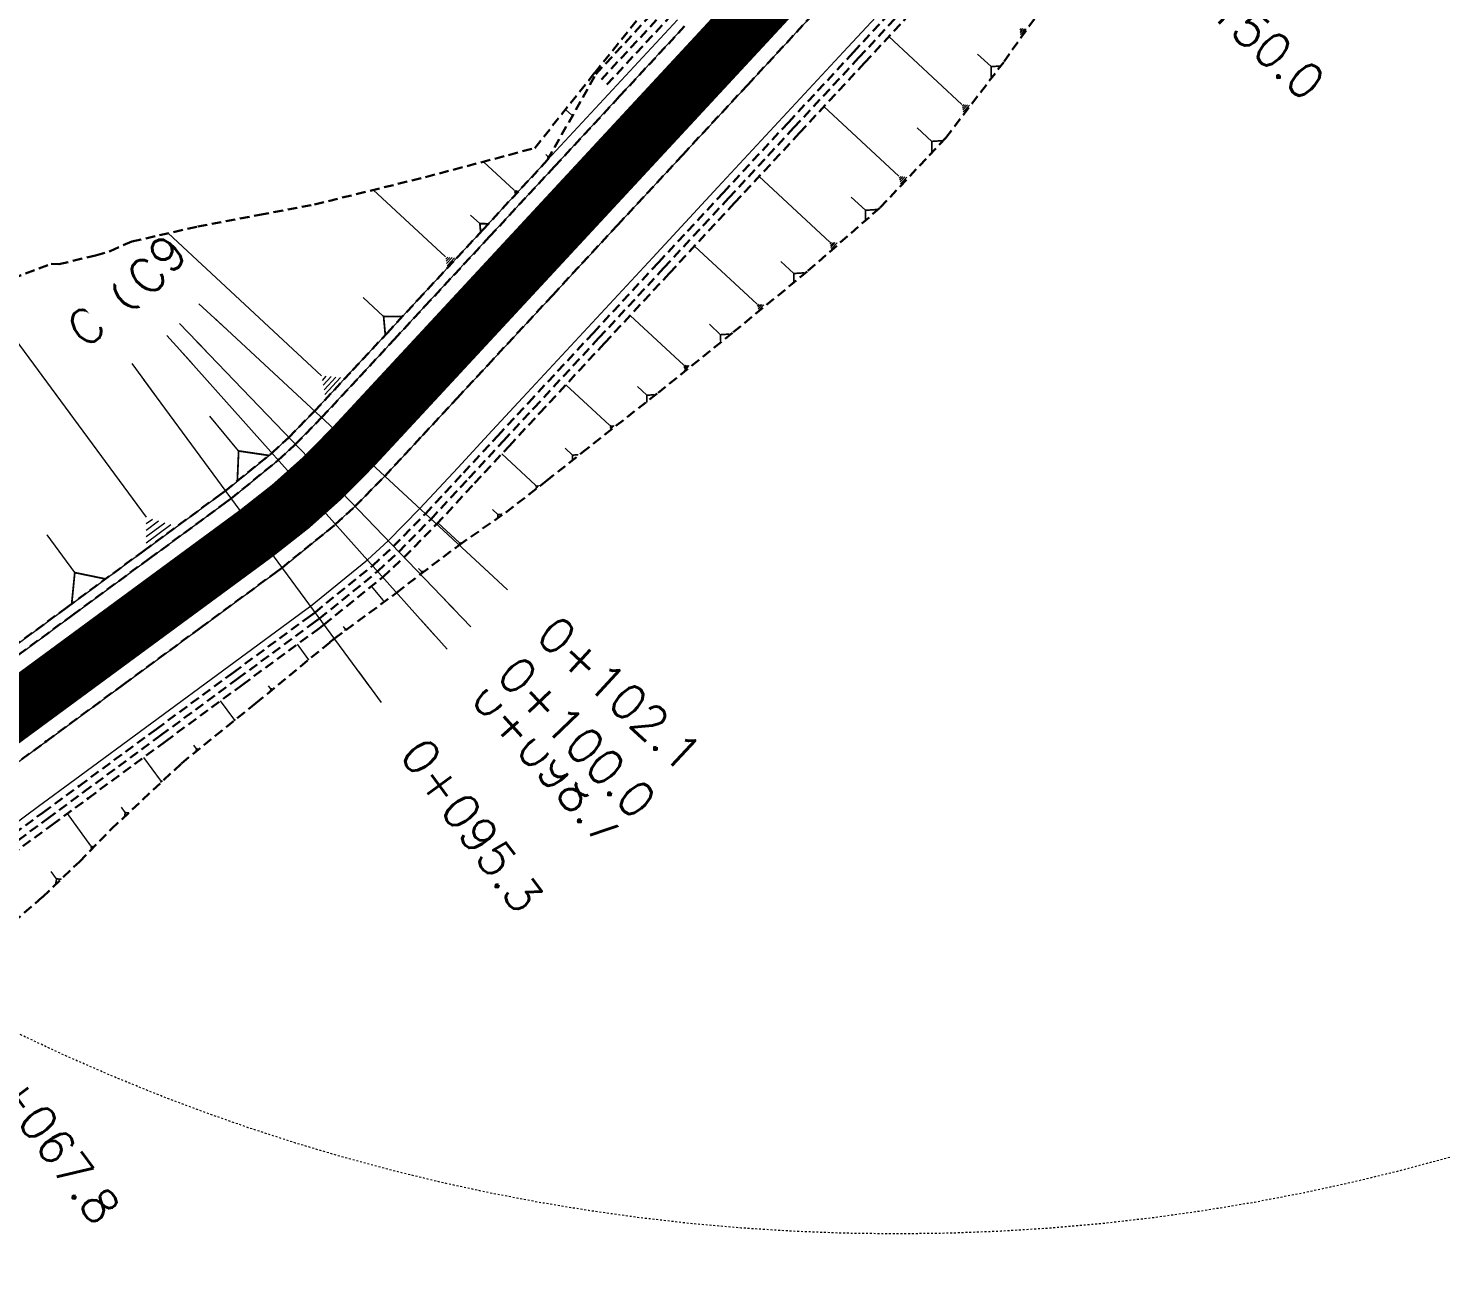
# Model space of a CAD drawing. Header units: metres. Extents: x 544752 to 548977, y 1840603 to 1844608.
# Drawn here: x 544942.3 to 545016.2, y 1843867.5 to 1843932.2 of the extents above; entities that cross this region are included whole.
import ezdxf

# ---------------------------------------------------------------- set-up
doc = ezdxf.new("R2010")
doc.units = ezdxf.units.M
doc.header["$MEASUREMENT"] = 0
for name, pattern in [('ACAD_ISO02W100', [15, 12, -3]), ('Anordnung Grundriss$0$GESTRICHELT', [0.75, 0.5, -0.25]), ('HIDDEN', [0.375, 0.25, -0.125])]:
    doc.linetypes.add(name, pattern=pattern)
doc.layers.add('C-ROAD', color=7, linetype='Continuous')
for name, color, linetype, lineweight in [('C-ROAD-CORR', 5, 'Continuous', 0), ('C-ROAD-SAMP', 150, 'HIDDEN', 0), ('C-ROAD-SAMP-TEXT', 11, 'Continuous', 0), ('C-ROAD-STAN', 11, 'Continuous', 0), ('C-TOPO-FEAT', 94, 'Continuous', 5), ('Đường', 5, 'ACAD_ISO02W100', 5)]:
    doc.layers.add(name, color=color, linetype=linetype, lineweight=lineweight)

# ---------------------------------------------------------------- blocks, each defined once
blk = doc.blocks.new('TB')
at = {"layer": 'Defpoints', "color": 5, "linetype": 'Anordnung Grundriss$0$GESTRICHELT', "lineweight": 5, "ltscale": 0.2}
blk.add_circle((-0.4049538253086098, -1.769394799566726e-07), 105.7280000291212, dxfattribs=at)
blk = doc.blocks.new('STA')
blk.add_circle((0, 0), 0.03600344113496039)
blk = doc.blocks.new('PI')
h = blk.add_hatch(color=256)
h.dxf.hatch_style = 1
h.paths.add_polyline_path([(0.01097384885793593, 0, 1), (-0.01097384885793593, 0, 1)])
at = {"xscale": 0.3048, "yscale": 0.3048, "zscale": 0.3048}
blk.add_blockref('STA', (0, 0), dxfattribs=at)

msp = doc.modelspace()

# ---------------------------------------------------------------- linework, layer by layer
at = {"layer": 'C-ROAD', "color": 3, "linetype": 'Continuous', "lineweight": 13}
for p, q in [((544957.018311696, 1843907.832405342), (544959.3296383674, 1843910.325131184)), ((544954.2803802184, 1843905.817549433), (544957.018311696, 1843907.832405342))]:
    msp.add_line(p, q, dxfattribs=at)
at = {"layer": 'C-ROAD', "color": 1, "linetype": 'ACAD_ISO02W100', "lineweight": 60, "ltscale": 0.1, "const_width": 3, "flags": 128}
for points in [[(544959.3296383674, 1843910.325131184), (544997.9983874364, 1843952.028708305)], [(544932.1585517897, 1843889.537997853), (544954.2803802184, 1843905.817549433)]]:
    msp.add_lwpolyline(points, dxfattribs=at)
at = {"layer": 'C-ROAD', "color": 1, "linetype": 'ACAD_ISO02W100', "lineweight": -3, "ltscale": 0.1, "const_width": 3, "flags": 128}
msp.add_lwpolyline([(544954.2803802184, 1843905.817549433, 0.04721531476027815), (544959.3296383674, 1843910.325131184)], format="xyb", dxfattribs=at)
at = {"layer": 'C-ROAD-CORR', "color": 160, "linetype": 'Continuous'}
for p, q in [((544991.1610298222, 1843928.238412433, 771.0529691417505), (544987.3392822784, 1843931.782046024, 765.8411466850499)), ((544994.1861137436, 1843932.137374786, 771.2104499721061), (544994.2591770338, 1843932.216172281, 771.2104499721061)), ((544994.2021137618, 1843932.049267179, 771.2820888491634), (544994.3482403422, 1843932.206862169, 771.2820888491634)), ((544994.21811378, 1843931.961159571, 771.3537277262208), (544994.4373036507, 1843932.197552056, 771.3537277262208)), ((544994.2341137982, 1843931.873051964, 771.4253666032781), (544994.5263669591, 1843932.188241944, 771.4253666032781)), ((544992.6921837893, 1843930.212734712, 771.1289431816335), (544991.985917392, 1843930.867605109, 770.1657882300781)), ((544987.8723134536, 1843924.480694906, 770.6035286160871), (544983.9454192717, 1843928.121823466, 765.2483147910352)), ((544991.1787441783, 1843928.140864448, 771.132283837716), (544991.2596359076, 1843928.228104779, 771.132283837716)), ((544991.1964585343, 1843928.043316463, 771.2115985336816), (544991.358241993, 1843928.217797125, 771.2115985336816)), ((544991.2141728904, 1843927.945768478, 771.2909132296471), (544991.4568480784, 1843928.207489471, 771.2909132296471)), ((544991.2318872465, 1843927.848220493, 771.3702279256127), (544991.5554541638, 1843928.197181817, 771.3702279256127)), ((544970.7630711099, 1843927.669426931, 764.1972323214094), (544970.4337049836, 1843927.97482462, 763.8977885452956)), ((544970.7648920078, 1843927.659399757, 764.2026676104337), (544970.7732070481, 1843927.668367384, 764.2026676104337)), ((544970.7667129057, 1843927.649372583, 764.2081028994579), (544970.7833429863, 1843927.667307838, 764.2081028994579)), ((544970.7685338036, 1843927.63934541, 764.2135381884822), (544970.7934789244, 1843927.666248291, 764.2135381884822)), ((544970.7703547016, 1843927.629318236, 764.2189734775064), (544970.8036148626, 1843927.665188744, 764.2189734775064)), ((544989.5842951628, 1843926.302527707, 770.9171037302676), (544988.8243153585, 1843927.00720271, 769.8806983253942)), ((544967.7499460436, 1843923.744371061, 763.5062185424366), (544966.137568128, 1843925.239413964, 762.0403224074877)), ((544969.5136895187, 1843925.512710855, 763.8863895935577), (544969.4049860813, 1843925.61350379, 763.7875616779071)), ((544984.2553824671, 1843921.038510668, 769.699851087615), (544980.55714197, 1843924.467624994, 764.6564585946421)), ((544987.8905151796, 1843924.380463111, 770.6850254744118), (544987.9736324598, 1843924.47010366, 770.6850254744118)), ((544987.9087169056, 1843924.280231316, 770.7665223327364), (544988.0749514659, 1843924.459512414, 770.7665223327364)), ((544987.9269186317, 1843924.179999521, 770.848019191061), (544988.1762704721, 1843924.448921169, 770.848019191061)), ((544987.9451203577, 1843924.079767727, 770.9295160493856), (544988.2775894783, 1843924.438329923, 770.9295160493856)), ((544964.1540164092, 1843920.259982025, 762.7338990407227), (544960.378498681, 1843923.76075001, 759.3013806520768)), ((544967.7588600618, 1843923.695284065, 763.5328264395065), (544967.7995654844, 1843923.739184159, 763.5328264395065)), ((544967.76777408, 1843923.64619707, 763.5594343365764), (544967.8491849251, 1843923.733997258, 763.5594343365764)), ((544967.7766880982, 1843923.597110074, 763.5860422336463), (544967.8988043659, 1843923.728810357, 763.5860422336463)), ((544967.7856021165, 1843923.548023079, 763.6126501307161), (544967.9484238066, 1843923.723623456, 763.6126501307161)), ((544986.121489723, 1843922.699417849, 770.234291923879), (544985.3741557752, 1843923.392367253, 769.2151320220496)), ((544965.9537583851, 1843922.000528711, 763.1216744984514), (544965.4672037633, 1843922.451676067, 762.6793225333797)), ((544980.4616343091, 1843917.790591873, 768.5370711054528), (544977.1839792598, 1843920.829727348, 764.0672425790171)), ((544984.2725243501, 1843920.944115131, 769.776602578201), (544984.3508019091, 1843921.028536125, 769.776602578201)), ((544984.289666233, 1843920.849719595, 769.8533540687871), (544984.4462213513, 1843921.018561583, 769.8533540687871)), ((544984.306808116, 1843920.755324059, 769.9301055593731), (544984.5416407933, 1843921.00858704, 769.9301055593731)), ((544984.3239499991, 1843920.660928522, 770.0068570499592), (544984.6370602354, 1843920.998612497, 770.0068570499592)), ((544964.1748893283, 1843920.14504072, 762.7962036568539), (544964.2702044792, 1843920.247836462, 762.7962036568539)), ((544964.1957622474, 1843920.030099415, 762.8585082729851), (544964.3863925493, 1843920.235690899, 762.8585082729851)), ((544964.2166351666, 1843919.91515811, 762.9208128891163), (544964.5025806193, 1843920.223545336, 762.9208128891163)), ((544964.2375080857, 1843919.800216805, 762.9831175052475), (544964.6187686893, 1843920.211399773, 762.9831175052475)), ((544982.3773119597, 1843919.391970119, 769.1471547253013), (544981.7002536438, 1843920.019757947, 768.2238316393574)), ((544960.9195989296, 1843917.150032284, 762.0303835595454), (544959.8545999739, 1843918.137529765, 761.0621379406942)), ((544980.4768267173, 1843917.706931547, 768.6050939695347), (544980.5462020965, 1843917.781751694, 768.6050939695347)), ((544980.4920191254, 1843917.623271221, 768.6731168336165), (544980.6307698839, 1843917.772911515, 768.6731168336165)), ((544980.5072115335, 1843917.539610895, 768.7411396976984), (544980.7153376712, 1843917.764071335, 768.7411396976984)), ((544980.5224039417, 1843917.455950569, 768.8091625617802), (544980.7999054585, 1843917.755231156, 768.8091625617802)), ((544976.6155981693, 1843914.606288036, 767.2940137996839), (544973.8183610276, 1843917.199966291, 763.4793444148384)), ((544978.5432838392, 1843916.192573151, 767.922820079751), (544977.9562157997, 1843916.736919422, 767.1222192140259)), ((544957.7206271313, 1843913.803896679, 761.4814400792451), (544957.9233677889, 1843914.022548972, 761.4814400792451)), ((544957.7650249979, 1843913.559410094, 761.6139654829282), (544958.1705063131, 1843913.99671468, 761.6139654829282)), ((544957.8094228643, 1843913.314923509, 761.7464908866112), (544958.4176448374, 1843913.970880388, 761.7464908866112)), ((544976.6285637706, 1843914.53489011, 767.3520663033869), (544976.6877705462, 1843914.598743594, 767.3520663033869)), ((544976.6415293717, 1843914.463492185, 767.4101188070899), (544976.7599429232, 1843914.591199152, 767.4101188070899)), ((544976.654494973, 1843914.392094259, 767.468171310793), (544976.8321153001, 1843914.58365471, 767.468171310793)), ((544976.6674605742, 1843914.320696333, 767.526223814496), (544976.9042876771, 1843914.576110268, 767.526223814496)), ((544957.8538207309, 1843913.070436924, 761.8790162902943), (544958.6647833616, 1843913.945046096, 761.8790162902943)), ((544972.7403672744, 1843911.459232559, 766.0051088693572), (544970.4578173783, 1843913.575678084, 762.8923326667151)), ((544974.6845823964, 1843913.024281303, 766.6599603318729), (544974.1930562924, 1843913.48003836, 765.9896526367693)), ((544953.3378822459, 1843910.11038188, 760.6218355837835), (544951.829880618, 1843911.936322051, 759.040866007349)), ((544972.7509472254, 1843911.400971739, 766.0524798034547), (544972.7992600473, 1843911.453076282, 766.0524798034547)), ((544972.7615271764, 1843911.34271092, 766.0998507375523), (544972.8581528201, 1843911.446920006, 766.0998507375523)), ((544972.7721071274, 1843911.284450101, 766.1472216716498), (544972.917045593, 1843911.440763729, 766.1472216716498)), ((544972.7826870783, 1843911.226189281, 766.1945926057474), (544972.9759383659, 1843911.434607453, 766.1945926057474)), ((544968.8579653578, 1843908.321385249, 764.707414613307), (544967.0985495815, 1843909.952765861, 762.308050827803)), ((544970.7976876586, 1843909.89219909, 765.3526839739988), (544970.4081113217, 1843910.253425407, 764.8214079864046)), ((544968.8661205061, 1843908.276477138, 764.7439286754691), (544968.9033605861, 1843908.31663992, 764.7439286754691)), ((544968.8742756543, 1843908.231569026, 764.7804427376311), (544968.9487558145, 1843908.311894591, 764.7804427376311)), ((544968.8824308026, 1843908.186660915, 764.8169567997932), (544968.9941510428, 1843908.307149262, 764.8169567997932)), ((544968.8905859507, 1843908.141752803, 764.8534708619552), (544969.0395462712, 1843908.302403933, 764.8534708619552)), ((544966.8935426817, 1843906.783737978, 764.0344447197851), (544966.6099778009, 1843907.046667443, 763.6477394764756)), ((544948.4993210285, 1843905.308803302, 760.7834469492151), (544949.7883223515, 1843906.257385088, 760.7834469492151)), ((544948.5023492295, 1843905.642209579, 760.6056229338634), (544949.4691002218, 1843906.353645919, 760.6056229338634)), ((544948.5053774306, 1843905.975615856, 760.4277989185117), (544949.149878092, 1843906.449906749, 760.4277989185117)), ((544948.5084056315, 1843906.309022133, 760.24997490316), (544948.8306559623, 1843906.54616758, 760.24997490316)), ((544964.8712983206, 1843905.326950552, 763.2859496325256), (544963.7625827513, 1843906.354983328, 761.773963653401)), ((544944.7687572143, 1843903.74768923, 759.8897139438419), (544943.3185716382, 1843905.718305948, 758.2585768550875)), ((544964.8764373786, 1843905.298651203, 763.3089593780103), (544964.8999046325, 1843905.32396023, 763.3089593780103)), ((544964.8815764367, 1843905.270351853, 763.331969123495), (544964.9285109442, 1843905.320969908, 763.331969123495)), ((544964.8867154947, 1843905.242052503, 763.3549788689797), (544964.9571172561, 1843905.317979586, 763.3549788689797)), ((544964.8918545527, 1843905.213753154, 763.3779886144645), (544964.985723568, 1843905.314989263, 763.3779886144645)), ((544962.8964737769, 1843903.809371817, 762.7377453825491), (544962.7404132886, 1843903.970818956, 762.5131976131294)), ((544960.9200918175, 1843902.288274934, 762.371446991995), (544960.2802491131, 1843903.031891365, 761.3899402559504)), ((544960.92134135, 1843902.269660615, 762.3863796462125), (544960.9383114328, 1843902.284262476, 762.3863796462125)), ((544960.9225908825, 1843902.251046296, 762.40131230043), (544960.956531048, 1843902.280250018, 762.40131230043)), ((544960.923840415, 1843902.232431977, 762.4162449546476), (544960.9747506634, 1843902.27623756, 762.4162449546476)), ((544960.9250899475, 1843902.213817658, 762.4311776088651), (544960.9929702786, 1843902.272225101, 762.4311776088651)), ((544958.9166361587, 1843900.800375767, 762.091561073806), (544958.8142622467, 1843900.934422933, 761.9228109148722)), ((544956.9599744602, 1843899.247620673, 761.9741566707528), (544956.4089034951, 1843899.996455632, 761.0444077775659)), ((544956.959331931, 1843899.176877943, 762.0307531886917), (544957.0277075724, 1843899.22719588, 762.0307531886917)), ((544956.9594925633, 1843899.194563625, 762.016604059207), (544957.0107742944, 1843899.232302079, 762.016604059207)), ((544956.9596531956, 1843899.212249308, 762.0024549297223), (544956.9938410163, 1843899.237408277, 762.0024549297223)), ((544956.9598138279, 1843899.22993499, 761.9883058002375), (544956.9769077383, 1843899.242514475, 761.9883058002375)), ((544955.0238085131, 1843897.666870777, 761.9315638165778), (544954.9031293427, 1843897.830858335, 761.7279578706014)), ((544953.0807402668, 1843896.094514706, 761.9022482425963), (544952.387238676, 1843897.036894668, 760.732195059982)), ((544953.0799316686, 1843896.005487704, 761.9734727812048), (544953.1659797804, 1843896.068810891, 761.9734727812048)), ((544953.0801338182, 1843896.027744455, 761.9556666465527), (544953.1446699019, 1843896.075236845, 761.9556666465527)), ((544953.0803359677, 1843896.050001205, 761.9378605119006), (544953.1233600236, 1843896.081662798, 761.9378605119006)), ((544953.0805381173, 1843896.072257955, 761.9200543772484), (544953.1020501452, 1843896.088088752, 761.9200543772484)), ((544949.2473212503, 1843892.890866139, 761.9830260336917), (544948.3711660359, 1843894.081449014, 760.504805636419)), ((544951.1324751191, 1843894.52847854, 761.8829294414845), (544950.9864917835, 1843894.726851222, 761.636631136324)), ((544949.2462996849, 1843892.778391312, 762.0730096065045), (544949.3550110458, 1843892.858392485, 762.0730096065045)), ((544949.2465550762, 1843892.806510019, 762.0505137133013), (544949.3280885969, 1843892.866510898, 762.0505137133013)), ((544949.2468104676, 1843892.834628725, 762.0280178200981), (544949.301166148, 1843892.874629312, 762.0280178200981)), ((544949.2470658589, 1843892.862747432, 762.0055219268949), (544949.2742436992, 1843892.882747725, 762.0055219268949)), ((544945.6151371252, 1843889.464736117, 762.440975345714), (544944.3794258359, 1843891.14390971, 760.3561237090123)), ((544947.410095439, 1843891.19889721, 762.1738092345158), (544947.2097478695, 1843891.471143932, 761.8357893736465)), ((544945.6136963301, 1843889.306103935, 762.5678863255727), (544945.767020597, 1843889.418935943, 762.5678863255727)), ((544945.6140565289, 1843889.345761981, 762.536158580608), (544945.7290497291, 1843889.430385987, 762.536158580608)), ((544945.6144167277, 1843889.385420026, 762.5044308356433), (544945.6910788611, 1843889.44183603, 762.5044308356433)), ((544945.6147769265, 1843889.425078071, 762.4727030906787), (544945.6531079932, 1843889.453286073, 762.4727030906787)), ((544943.8169178545, 1843887.733477561, 762.7235932633675), (544943.5409381366, 1843888.108498699, 762.2579693174622))]:
    msp.add_line(p, q, dxfattribs=at)
at = {"layer": 'C-ROAD-CORR', "color": 5, "linetype": 'Anordnung Grundriss$0$GESTRICHELT', "lineweight": 30, "extrusion": (-0.5185102958672939, 0.4807775713573514, 0.7071067811577952), "const_width": 0.1, "elevation": 604481.2378661806}
msp.add_lwpolyline([(-1722678.074056732, -603390.1596001892), (-1722677.671151414, -603390.6968072808), (-1722677.268246095, -603390.1596001892)], dxfattribs=at)
at = {"layer": 'C-ROAD-CORR', "color": 5, "linetype": 'Anordnung Grundriss$0$GESTRICHELT', "lineweight": 30, "extrusion": (-0.5185102959286625, 0.4807775712526712, 0.7071067811839691), "const_width": 0.1, "elevation": 604480.8193790439}
msp.add_lwpolyline([(-1722673.12442612, -603389.9998879827), (-1722672.690878798, -603390.577951079), (-1722672.257331476, -603389.9998879827)], dxfattribs=at)
at = {"layer": 'C-ROAD-CORR', "color": 5, "linetype": 'Anordnung Grundriss$0$GESTRICHELT', "lineweight": 30, "extrusion": (0.4067529410665928, -0.3771529567887071, -0.8320502942245815), "const_width": 0.1, "elevation": -474409.5986274048}
msp.add_lwpolyline([(1722658.531645543, -710237.1929768499), (1722658.464988014, -710237.2818535542), (1722658.398330485, -710237.1929768499)], dxfattribs=at)
at = {"layer": 'C-ROAD-CORR', "color": 5, "linetype": 'Anordnung Grundriss$0$GESTRICHELT', "lineweight": 30, "extrusion": (-0.5185102959046689, 0.4807775713624792, 0.7071067811269024), "const_width": 0.1, "elevation": 604480.3999795621}
msp.add_lwpolyline([(-1722668.120553025, -603390.5556515497), (-1722667.694219812, -603391.1240958334), (-1722667.267886599, -603390.5556515496)], dxfattribs=at)
at = {"layer": 'C-ROAD-CORR', "color": 5, "linetype": 'Anordnung Grundriss$0$GESTRICHELT', "lineweight": 30, "extrusion": (0.4067529409889535, -0.3771529565226905, -0.8320502943831162), "const_width": 0.1, "elevation": -474409.0852804812}
msp.add_lwpolyline([(1722653.767660908, -710237.4930724557), (1722653.469303015, -710237.890882981), (1722653.170945122, -710237.4930724561)], dxfattribs=at)
at = {"layer": 'C-ROAD-CORR', "color": 5, "linetype": 'Anordnung Grundriss$0$GESTRICHELT', "lineweight": 30, "extrusion": (-0.518510295920843, 0.48077757114977, 0.7071067812596679), "const_width": 0.1, "elevation": 604479.9821045788}
msp.add_lwpolyline([(-1722663.109615507, -603391.7289012471), (-1722662.723372585, -603392.2438918087), (-1722662.337129664, -603391.7289012475)], dxfattribs=at)
at = {"layer": 'C-ROAD-CORR', "color": 5, "linetype": 'Anordnung Grundriss$0$GESTRICHELT', "lineweight": 30, "extrusion": (0.4067529410465493, -0.3771529565001161, -0.8320502943651927), "const_width": 0.1, "elevation": -474408.3954786032}
msp.add_lwpolyline([(1722647.14282243, -710237.9527323964), (1722646.48975938, -710238.8234831291), (1722645.83669633, -710237.9527323964)], dxfattribs=at)
at = {"layer": 'C-ROAD-CORR', "color": 5, "linetype": 'Anordnung Grundriss$0$GESTRICHELT', "lineweight": 30, "extrusion": (-0.5185102957192144, 0.480777571404831, 0.7071067812340974), "const_width": 0.1, "elevation": 604479.5667341755}
msp.add_lwpolyline([(-1722658.104978827, -603393.1134070886), (-1722657.770072853, -603393.5599483866), (-1722657.43516688, -603393.1134070888)], dxfattribs=at)
at = {"layer": 'C-ROAD-CORR', "color": 5, "linetype": 'Anordnung Grundriss$0$GESTRICHELT', "lineweight": 30, "extrusion": (-0.5185102958502651, 0.4807775712124311, 0.7071067812688168), "const_width": 0.1, "elevation": 604479.1508640881}
msp.add_lwpolyline([(-1722653.103877577, -603394.5562217111), (-1722652.823475618, -603394.9300909899), (-1722652.543073659, -603394.5562217111)], dxfattribs=at)
at = {"layer": 'C-ROAD-CORR', "color": 5, "linetype": 'Anordnung Grundriss$0$GESTRICHELT', "lineweight": 30, "extrusion": (-0.3535660068097407, 0.4281098661249499, 0.8316928647975115), "const_width": 0.1, "elevation": 597351.7386828279}
msp.add_lwpolyline([(-1594357.137288698, -893407.125361273), (-1594356.072669843, -893408.5448530798), (-1594355.008050987, -893407.1253612733)], dxfattribs=at)
at = {"layer": 'C-ROAD-CORR', "color": 5, "linetype": 'Anordnung Grundriss$0$GESTRICHELT', "lineweight": 30, "extrusion": (-0.5185102958341054, 0.4807775713661604, 0.7071067811761427), "const_width": 0.1, "elevation": 604478.7363323702}
msp.add_lwpolyline([(-1722648.106076078, -603396.0678456482), (-1722647.883833623, -603396.3641689221), (-1722647.661591168, -603396.0678456485)], dxfattribs=at)
at = {"layer": 'C-ROAD-CORR', "color": 5, "linetype": 'Anordnung Grundriss$0$GESTRICHELT', "lineweight": 30, "extrusion": (-0.5185102960350773, 0.4807775709965812, 0.7071067812800582), "const_width": 0.1, "elevation": 604478.3332665242}
msp.add_lwpolyline([(-1722643.112191487, -603397.6098645881), (-1722642.950425616, -603397.8255524155), (-1722642.788659744, -603397.609864588)], dxfattribs=at)
at = {"layer": 'C-ROAD-CORR', "color": 5, "linetype": 'Anordnung Grundriss$0$GESTRICHELT', "lineweight": 30, "extrusion": (-0.3287760541092526, 0.4467646068131156, 0.8320502943593446), "const_width": 0.1, "elevation": 645258.4085183009}
msp.add_lwpolyline([(-1531807.722022962, -966516.2353008663), (-1531806.621852365, -966517.7021949966), (-1531805.521681767, -966516.2353008657)], dxfattribs=at)
at = {"layer": 'C-ROAD-CORR', "color": 5, "linetype": 'Anordnung Grundriss$0$GESTRICHELT', "lineweight": 30, "extrusion": (-0.491450578759925, 0.5084136983363081, 0.7071010111579055), "const_width": 0.1, "elevation": 670182.9568554179}
msp.add_lwpolyline([(-1673360.570973535, -669093.2290297555), (-1673360.477042935, -669093.3542705557), (-1673360.383112334, -669093.2290297556)], dxfattribs=at)
at = {"layer": 'C-ROAD-CORR', "color": 5, "linetype": 'Anordnung Grundriss$0$GESTRICHELT', "lineweight": 30, "extrusion": (-0.4292847103601256, 0.5621002269801771, 0.7069356210291404), "const_width": 0.1, "elevation": 803053.2774048366}
msp.add_lwpolyline([(-1552261.143428489, -801587.0555976942), (-1552261.07287811, -801587.1496648658), (-1552261.002327732, -801587.0555976945)], dxfattribs=at)
at = {"layer": 'C-ROAD-CORR', "color": 5, "linetype": 'Anordnung Grundriss$0$GESTRICHELT', "lineweight": 30, "extrusion": (-0.4191088784073836, 0.5695153625328152, 0.707106781101144), "const_width": 0.1, "elevation": 822271.3263859777}
msp.add_lwpolyline([(-1531811.361342, -821193.6786735487), (-1531811.276169913, -821193.7922363322), (-1531811.190997824, -821193.6786735479)], dxfattribs=at)
at = {"layer": 'C-ROAD-CORR', "color": 5, "linetype": 'Anordnung Grundriss$0$GESTRICHELT', "lineweight": 30, "extrusion": (-0.419108879149991, 0.5695153618562145, 0.7071067812059387), "const_width": 0.1, "elevation": 822271.1338738775}
msp.add_lwpolyline([(-1531806.386544735, -821193.5313724141), (-1531806.283513653, -821193.668747191), (-1531806.18048257, -821193.5313724141)], dxfattribs=at)
at = {"layer": 'C-ROAD-CORR', "color": 5, "linetype": 'Anordnung Grundriss$0$GESTRICHELT', "lineweight": 30, "extrusion": (-0.4191088788952058, 0.5695153618861077, 0.707106781332876), "const_width": 0.1, "elevation": 822271.0035856726}
msp.add_lwpolyline([(-1531801.453007361, -821192.9388546856), (-1531801.311607475, -821193.1273878652), (-1531801.17020759, -821192.9388546853)], dxfattribs=at)
at = {"layer": 'C-ROAD-CORR', "color": 5, "linetype": 'Anordnung Grundriss$0$GESTRICHELT', "lineweight": 30, "extrusion": (-0.4191088787041566, 0.5695153622744245, 0.7071067811333558), "const_width": 0.1, "elevation": 822270.9254845618}
msp.add_lwpolyline([(-1531796.557764356, -821192.0116056573), (-1531796.36298535, -821192.2713109989), (-1531796.168206343, -821192.0116056575)], dxfattribs=at)
at = {"layer": 'C-ROAD-CORR', "color": 1, "linetype": 'Anordnung Grundriss$0$GESTRICHELT', "lineweight": 30}
msp.add_polyline3d([(544972.0148985233, 1843929.815453409, 764.512394561753), (544975.4145093323, 1843933.481874872, 765.1062304681549)], dxfattribs=at)
at = {"layer": 'C-ROAD-CORR', "color": 92, "linetype": 'Anordnung Grundriss$0$GESTRICHELT', "lineweight": 30}
for points in [[(544972.3082122405, 1843929.543484544, 764.112394561753), (544975.7078230494, 1843933.209906007, 764.7062304681549)], [(544972.6015259576, 1843929.271515679, 764.112394561753), (544976.0011367665, 1843932.937937143, 764.7062304681549)]]:
    msp.add_polyline3d(points, dxfattribs=at)
at = {"layer": 'C-ROAD-SAMP', "color": 1, "linetype": 'Continuous', "lineweight": 13}
msp.add_lwpolyline([(544948.3532856116, 1843913.871712923), (544954.2803802183, 1843905.817549433), (544960.207474825, 1843897.763385943)], dxfattribs=at)
at = {"layer": 'C-ROAD-SAMP-TEXT', "color": 1, "linetype": 'Continuous', "lineweight": -3}
for p, q in [((544960.0629226603, 1843909.645209022), (544958.5963540749, 1843911.005053346)), ((544958.5624736821, 1843908.118285837), (544957.1771891626, 1843909.560848418)), ((544957.5773822388, 1843907.206151254), (544956.2454632379, 1843908.69812705)), ((544954.8730896789, 1843905.012133084), (544953.6876707576, 1843906.622965782))]:
    msp.add_line(p, q, dxfattribs=at)
at = {"layer": 'C-ROAD-SAMP-TEXT', "color": 4, "linetype": 'Continuous', "lineweight": 5}
msp.add_line((544965.9291970017, 1843904.205831728), (544967.3957655871, 1843902.845987404), dxfattribs=at)

# ---------------------------------------------------------------- block references
at = {"layer": 'C-ROAD-STAN', "color": 3, "linetype": 'Continuous', "lineweight": -3, "xscale": 45.56286554269575, "yscale": 45.56286554269575, "zscale": 45.56286554269575, "rotation": 334.5}
msp.add_blockref('PI', (544957.0183116958, 1843907.832405342), dxfattribs=at)
at = {"layer": 'Đường', "rotation": 286.2264331696364}
msp.add_blockref('TB', (544987.8663385222, 1843974.496267125), dxfattribs=at)

# ---------------------------------------------------------------- next in the draw order: texts
at = {"layer": 'C-ROAD-SAMP-TEXT', "color": 1, "linetype": 'Continuous', "lineweight": -3, "char_height": 1.8, "attachment_point": 5, "bg_fill": 3, "box_fill_scale": 1.416666666666667, "bg_fill_color": 256, "bg_fill_true_color": 13158600, "bg_fill_transparency": 0}
for s, insert, width, rotation in [('{\\Fsimplex.shx|c0;0+150.0}', (545005.8418270852, 1843932.543347113), 10.908, 317.16243920907294), ('{\\Fsimplex.shx|c0;0+095.3}', (544965.541859971, 1843890.514638803), 11.25428571428572, 306.34951642159456), ('{\\Fsimplex.shx|c0;0+050.0}', (544938.1389102817, 1843867.811050428), 11.25428571428571, 334.8040810478142)]:
    msp.add_mtext(s, dxfattribs=dict(at, insert=insert, width=width, rotation=rotation))
at = {"layer": 'C-ROAD-SAMP-TEXT', "color": 1, "linetype": 'Continuous', "lineweight": 13, "insert": (544945.9824477689, 1843917.093378319), "char_height": 1.8, "width": 2.943428571428572, "attachment_point": 5, "rotation": 36.34951642159453, "bg_fill": 3, "box_fill_scale": 1.416666666666667, "bg_fill_color": 256, "bg_fill_true_color": 13158600, "bg_fill_transparency": 0}
msp.add_mtext('{\\Fsimplex.shx|c0;C6}', dxfattribs=at)

# ---------------------------------------------------------------- next in the draw order: linework, layer by layer
at = {"layer": 'C-ROAD-SAMP-TEXT', "color": 4, "linetype": 'Continuous', "lineweight": 9}
msp.add_line((544947.760576151, 1843914.677129272), (544948.9459950723, 1843913.066296574), dxfattribs=at)
at = {"layer": 'C-ROAD-SAMP-TEXT', "color": 4, "linetype": 'Continuous', "lineweight": 5}
msp.add_line((544959.6147653643, 1843898.568802292), (544960.8001842856, 1843896.957969595), dxfattribs=at)

# ---------------------------------------------------------------- next in the draw order: texts
at = {"layer": 'C-ROAD-SAMP-TEXT', "color": 1, "linetype": 'Continuous', "lineweight": 13, "insert": (544947.587989732, 1843918.395969722), "char_height": 1.8, "width": 3.030000000000001, "attachment_point": 5, "rotation": 41.755977815593866, "bg_fill": 3, "box_fill_scale": 1.416666666666667, "bg_fill_color": 256, "bg_fill_true_color": 13158600, "bg_fill_transparency": 0}
msp.add_mtext('{\\Fsimplex.shx|c0;C7}', dxfattribs=at)
at = {"layer": 'C-ROAD-SAMP-TEXT', "color": 1, "linetype": 'Continuous', "lineweight": -3, "char_height": 1.8, "attachment_point": 5, "bg_fill": 3, "box_fill_scale": 1.416666666666667, "bg_fill_color": 256, "bg_fill_true_color": 13158600, "bg_fill_transparency": 0}
for s, insert, width, rotation in [('{\\Fsimplex.shx|c0;0+098.7}', (544969.564653247, 1843893.778369093), 11.25428571428572, 311.75597781559384), ('{\\Fsimplex.shx|c0;0+067.8}', (544943.4200315425, 1843874.235087223), 11.25428571428571, 306.34951642159456)]:
    msp.add_mtext(s, dxfattribs=dict(at, insert=insert, width=width, rotation=rotation))

# ---------------------------------------------------------------- next in the draw order: linework, layer by layer
at = {"layer": 'C-ROAD-SAMP', "color": 1, "linetype": 'Continuous', "lineweight": 13}
msp.add_lwpolyline([(544950.2518277338, 1843915.412018131), (544956.9114227383, 1843907.952139152), (544963.5710177429, 1843900.492260174)], dxfattribs=at)
at = {"layer": 'C-ROAD-SAMP-TEXT', "color": 4, "linetype": 'Continuous', "lineweight": 9}
msp.add_line((544949.5858682333, 1843916.158006029), (544950.9177872343, 1843914.666030233), dxfattribs=at)
at = {"layer": 'C-ROAD-SAMP-TEXT', "color": 4, "linetype": 'Continuous', "lineweight": 5}
msp.add_line((544962.9050582424, 1843901.238248072), (544964.2369772433, 1843899.746272276), dxfattribs=at)

# ---------------------------------------------------------------- next in the draw order: texts
at = {"layer": 'C-ROAD-SAMP-TEXT', "color": 1, "linetype": 'Continuous', "lineweight": -3, "insert": (544971.0300343573, 1843895.135222608), "char_height": 1.8, "width": 10.908, "attachment_point": 5, "rotation": 313.8396322800027, "bg_fill": 3, "box_fill_scale": 1.416666666666667, "bg_fill_color": 256, "bg_fill_true_color": 13158600, "bg_fill_transparency": 0}
msp.add_mtext('{\\Fsimplex.shx|c0;0+100.0}', dxfattribs=at)

# ---------------------------------------------------------------- next in the draw order: linework, layer by layer
at = {"layer": 'C-ROAD-SAMP-TEXT', "color": 4, "linetype": 'Continuous', "lineweight": 5}
msp.add_line((544964.10361176, 1843902.348035513), (544965.4888962795, 1843900.905472932), dxfattribs=at)

# ---------------------------------------------------------------- next in the draw order: texts
at = {"layer": 'C-ROAD-SAMP-TEXT', "color": 1, "linetype": 'Continuous', "lineweight": 13, "insert": (544948.172839786, 1843918.937505195), "char_height": 1.8, "width": 3.03, "attachment_point": 5, "rotation": 43.83963228000273, "bg_fill": 3, "box_fill_scale": 1.416666666666667, "bg_fill_color": 256, "bg_fill_true_color": 13158600, "bg_fill_transparency": 0}
msp.add_mtext('{\\Fsimplex.shx|c0;C8}', dxfattribs=at)
at = {"layer": 'C-ROAD-SAMP-TEXT', "color": 1, "linetype": 'Continuous', "lineweight": -3, "insert": (544973.2620399287, 1843897.40661011), "char_height": 1.8, "width": 10.12885714285714, "attachment_point": 5, "rotation": 317.1624392095265, "bg_fill": 3, "box_fill_scale": 1.416666666666667, "bg_fill_color": 256, "bg_fill_true_color": 13158600, "bg_fill_transparency": 0}
msp.add_mtext('{\\Fsimplex.shx|c0;0+102.1}', dxfattribs=at)

# ---------------------------------------------------------------- next in the draw order: linework, layer by layer
at = {"layer": 'C-ROAD-SAMP', "color": 1, "linetype": 'Continuous', "lineweight": 13}
msp.add_lwpolyline([(544950.943408825, 1843916.052380033), (544957.8698314223, 1843908.839567128), (544964.7962540197, 1843901.626754223)], dxfattribs=at)
at = {"layer": 'C-ROAD-SAMP-TEXT', "color": 4, "linetype": 'Continuous', "lineweight": 9}
msp.add_line((544950.2507665652, 1843916.773661323), (544951.6360510847, 1843915.331098742), dxfattribs=at)

# ---------------------------------------------------------------- next in the draw order: texts
at = {"layer": 'C-ROAD-SAMP-TEXT', "color": 1, "linetype": 'Continuous', "lineweight": 13, "insert": (544949.0636582698, 1843919.844041449), "char_height": 1.8, "width": 2.943428571428572, "attachment_point": 5, "rotation": 47.16243920952649, "bg_fill": 3, "box_fill_scale": 1.416666666666667, "bg_fill_color": 256, "bg_fill_true_color": 13158600, "bg_fill_transparency": 0}
msp.add_mtext('{\\Fsimplex.shx|c0;C9}', dxfattribs=at)

# ---------------------------------------------------------------- next in the draw order: linework, layer by layer
at = {"layer": 'C-ROAD-CORR', "color": 160, "linetype": 'Continuous'}
for p, q in [((544957.6762292647, 1843914.048383264, 761.348914675562), (544949.6454918634, 1843921.494712593, 754.0477560560026)), ((544948.5114338326, 1843906.64242841, 760.0721508878083), (544939.8014734637, 1843918.478150541, 750.2753775419267))]:
    msp.add_line(p, q, dxfattribs=at)
at = {"layer": 'C-ROAD-CORR', "color": 11, "linetype": 'Anordnung Grundriss$0$GESTRICHELT', "lineweight": 30}
for points in [[(544939.2908586907, 1843883.493542007, 763.3512740230677), (544943.0804372659, 1843886.779825741, 763.035486529968), (544945.0141901382, 1843888.623036575, 762.7420950547196), (544946.6758236839, 1843890.32999178, 762.4014329597957), (544950.3511920875, 1843893.77147253, 761.9752291283097), (544954.2422058705, 1843896.91991879, 761.9976744259883), (544958.1088635093, 1843900.101461936, 762.0638461390647), (544958.3441542874, 1843900.295400234, 762.0703539870964), (544961.6014710318, 1843902.698487444, 762.536692613862), (544962.8440553631, 1843903.659671427, 762.7940104337773), (544964.869409751, 1843905.188496767, 763.3679251763257), (544967.3165592696, 1843906.897336676, 764.3062805859422), (544969.4383892209, 1843908.543745146, 765.0455718369417), (544971.2969581805, 1843910.025234806, 765.6802406805216), (544975.2741926003, 1843913.156067143, 767.0617978246989), (544979.2080567626, 1843916.327113622, 768.3842097536683), (544983.1109210729, 1843919.52690405, 769.6643463300951), (544986.8898839413, 1843922.841579438, 770.7755150953382), (544990.3157951717, 1843926.483614399, 771.4052176112626), (544993.3672601362, 1843930.472846643, 771.5242774344423), (544996.2768123748, 1843934.593664424, 771.4498069618875)], [(544938.6882065362, 1843918.055814516, 749.9849851131136), (544943.5413015012, 1843919.896915501, 751.2509007704045), (544943.9374490038, 1843919.872270084, 751.4439174203567), (544945.8514492371, 1843920.341190404, 752.2857653159915), (544946.6124755329, 1843920.56238662, 752.6406436719083), (544947.7438434056, 1843921.067811526, 753.1432743217961), (544951.1977313024, 1843921.843174827, 754.7860482539887), (544954.4321742122, 1843922.45793675, 756.3913818192435), (544957.3026292409, 1843923.001176716, 757.8274880193381), (544963.1098052238, 1843924.435234915, 760.6101659140949), (544968.8261570912, 1843925.95350783, 763.310270909218), (544971.9473580484, 1843929.878078868, 764.4509900235803), (544975.0846800236, 1843933.787702037, 765.5560277869229)], [(544940.3239700432, 1843898.96134847, 760.4647934220944), (544944.3510517883, 1843901.924895773, 760.6319888270265), (544948.3781335333, 1843904.888443077, 760.8840035362687), (544952.4052152783, 1843907.85199038, 761.2208375498211), (544952.6504292015, 1843908.032444393, 761.2440874035632), (544955.0800341122, 1843910.003605871, 761.5241498012276), (544955.9650652081, 1843910.823090676, 761.6424908676837), (544957.3131065625, 1843912.194917129, 761.8431862588114), (544959.2963964387, 1843914.333860961, 762.1489634898564), (544961.0981661507, 1843916.277038435, 762.451779771354), (544962.6960072477, 1843918.000282424, 762.7308868425473), (544966.0956180567, 1843921.666703888, 763.3247227489493), (544969.4952288656, 1843925.333125351, 763.9185586553511), (544972.0148985233, 1843929.815453409, 764.512394561753)]]:
    msp.add_polyline3d(points, dxfattribs=at)
at = {"layer": 'C-ROAD-CORR', "color": 1, "linetype": 'Anordnung Grundriss$0$GESTRICHELT', "lineweight": 30}
for points in [[(544939.2908586907, 1843883.493542007, 763.3512740230677), (544943.0804372659, 1843886.779825741, 763.035486529968), (544945.0141901382, 1843888.623036575, 762.7420950547196), (544946.6758236839, 1843890.32999178, 762.4014329597957), (544950.3511920875, 1843893.77147253, 761.9752291283097), (544954.2422058705, 1843896.91991879, 761.9976744259883), (544958.1088635093, 1843900.101461936, 762.0638461390647), (544958.3441542874, 1843900.295400234, 762.0703539870964), (544961.6014710318, 1843902.698487444, 762.536692613862), (544962.8440553631, 1843903.659671427, 762.7940104337773), (544964.869409751, 1843905.188496767, 763.3679251763257), (544967.3165592696, 1843906.897336676, 764.3062805859422), (544969.4383892209, 1843908.543745146, 765.0455718369417), (544971.2969581805, 1843910.025234806, 765.6802406805216), (544975.2741926003, 1843913.156067143, 767.0617978246989), (544979.2080567626, 1843916.327113622, 768.3842097536683), (544983.1109210729, 1843919.52690405, 769.6643463300951), (544986.8898839413, 1843922.841579438, 770.7755150953382), (544990.3157951717, 1843926.483614399, 771.4052176112626), (544993.3672601362, 1843930.472846643, 771.5242774344423), (544996.2768123748, 1843934.593664424, 771.4498069618875)], [(544941.453460606, 1843888.99067893, 760.2905047677615), (544943.5877854814, 1843890.561338065, 760.3355118105259), (544945.480542351, 1843891.954226234, 760.3847934220944), (544949.5076240961, 1843894.917773537, 760.5519888270264), (544953.5347058411, 1843897.88132084, 760.8040035362686), (544957.5617875861, 1843900.844868144, 761.1408375498211), (544957.8070015094, 1843901.025322157, 761.1640874035631), (544960.8738817661, 1843903.51351116, 761.4441498012276), (544961.991052868, 1843904.547943449, 761.5624908676837), (544963.6926799089, 1843906.279594321, 761.7631862588114), (544965.6759697852, 1843908.418538153, 762.0689634898564), (544967.4777394972, 1843910.361715627, 762.371779771354), (544969.0755805941, 1843912.084959617, 762.6508868425473), (544972.4751914032, 1843915.75138108, 763.2447227489492), (544975.8748022121, 1843919.417802543, 763.8385586553511), (544979.274413021, 1843923.084224007, 764.432394561753), (544982.67402383, 1843926.75064547, 765.0262304681548), (544986.0736346389, 1843930.417066934, 765.6200663745567), (544989.4732454479, 1843934.083488397, 766.2139022809587)]]:
    msp.add_polyline3d(points, dxfattribs=at)
at = {"layer": 'C-ROAD-CORR', "color": 92, "linetype": 'Anordnung Grundriss$0$GESTRICHELT', "lineweight": 30}
for points in [[(544940.9792930376, 1843889.63501201, 759.8905047677615), (544943.1136179129, 1843891.205671144, 759.9355118105259), (544945.0063747825, 1843892.598559313, 759.9847934220944), (544949.0334565276, 1843895.562106616, 760.1519888270265), (544953.0605382726, 1843898.52565392, 760.4040035362686), (544957.0876200176, 1843901.489201223, 760.7408375498211), (544957.3328339409, 1843901.669655236, 760.7640874035632), (544960.3411141657, 1843904.110301478, 761.0441498012276), (544961.4369390601, 1843905.124968481, 761.1624908676837), (544963.1060524748, 1843906.823532051, 761.3631862588114), (544965.089342351, 1843908.962475883, 761.6689634898564), (544966.891112063, 1843910.905653357, 761.971779771354), (544968.4889531599, 1843912.628897346, 762.2508868425473), (544971.8885639689, 1843916.29531881, 762.8447227489493), (544975.2881747779, 1843919.961740273, 763.4385586553511), (544978.6877855868, 1843923.628161736, 764.032394561753), (544982.0873963957, 1843927.2945832, 764.6262304681549), (544985.4870072047, 1843930.961004663, 765.2200663745567), (544988.8866180136, 1843934.627426127, 765.8139022809587)], [(544941.2163768219, 1843889.31284547, 759.8905047677615), (544943.3507016972, 1843890.883504605, 759.9355118105259), (544945.2434585668, 1843892.276392773, 759.9847934220944), (544949.2705403119, 1843895.239940077, 760.1519888270265), (544953.2976220569, 1843898.20348738, 760.4040035362686), (544957.3247038019, 1843901.167034684, 760.7408375498211), (544957.5699177252, 1843901.347488696, 760.7640874035632), (544960.6074979659, 1843903.811906319, 761.0441498012276), (544961.713995964, 1843904.836455965, 761.1624908676837), (544963.3993661918, 1843906.551563186, 761.3631862588114), (544965.3826560681, 1843908.690507018, 761.6689634898564), (544967.1844257801, 1843910.633684492, 761.971779771354), (544968.782266877, 1843912.356928481, 762.2508868425473), (544972.1818776861, 1843916.023349945, 762.8447227489493), (544975.581488495, 1843919.689771408, 763.4385586553511), (544978.9810993039, 1843923.356192872, 764.032394561753), (544982.3807101129, 1843927.022614335, 764.6262304681549), (544985.7803209218, 1843930.689035799, 765.2200663745567), (544989.1799317307, 1843934.355457262, 765.8139022809587)], [(544938.6882065362, 1843918.055814516, 749.9849851131136), (544943.5413015012, 1843919.896915501, 751.2509007704045), (544943.9374490038, 1843919.872270084, 751.4439174203567), (544945.8514492371, 1843920.341190404, 752.2857653159915), (544946.6124755329, 1843920.56238662, 752.6406436719083), (544947.7438434056, 1843921.067811526, 753.1432743217961), (544951.1977313024, 1843921.843174827, 754.7860482539887), (544954.4321742122, 1843922.45793675, 756.3913818192435), (544957.3026292409, 1843923.001176716, 757.8274880193381), (544963.1098052238, 1843924.435234915, 760.6101659140949), (544968.8261570912, 1843925.95350783, 763.310270909218), (544971.9473580484, 1843929.878078868, 764.4509900235803)], [(544940.3239700432, 1843898.96134847, 760.4647934220944), (544944.3510517883, 1843901.924895773, 760.6319888270265), (544948.3781335333, 1843904.888443077, 760.8840035362687), (544952.4052152783, 1843907.85199038, 761.2208375498211), (544952.6504292015, 1843908.032444393, 761.2440874035632), (544955.0800341122, 1843910.003605871, 761.5241498012276), (544955.9650652081, 1843910.823090676, 761.6424908676837), (544957.3131065625, 1843912.194917129, 761.8431862588114), (544959.2963964387, 1843914.333860961, 762.1489634898564), (544961.0981661507, 1843916.277038435, 762.451779771354), (544962.6960072477, 1843918.000282424, 762.7308868425473), (544966.0956180567, 1843921.666703888, 763.3247227489493), (544969.4952288656, 1843925.333125351, 763.9185586553511), (544972.0148985233, 1843929.815453409, 764.512394561753)]]:
    msp.add_polyline3d(points, dxfattribs=at)
at = {"layer": 'C-ROAD-CORR', "color": 150, "linetype": 'Anordnung Grundriss$0$GESTRICHELT', "lineweight": 30}
msp.add_polyline3d([(544941.9539210601, 1843896.74645351, 760.5522934220944), (544945.9810028052, 1843899.710000814, 760.7194888270265), (544950.0080845502, 1843902.673548117, 760.9715035362686), (544954.0351662951, 1843905.63709542, 761.3083375498211), (544954.2803802184, 1843905.817549433, 761.3315874035632), (544956.9114227385, 1843907.952139152, 761.6116498012276), (544957.8698314225, 1843908.839567128, 761.7299908676837), (544959.3296383674, 1843910.325131184, 761.9306862588114), (544961.3129282437, 1843912.464075016, 762.2364634898564), (544963.1146979557, 1843914.40725249, 762.539279771354), (544964.7125390526, 1843916.130496479, 762.8183868425473), (544968.1121498616, 1843919.796917943, 763.4122227489493), (544971.5117606706, 1843923.463339406, 764.0060586553511), (544974.9113714795, 1843927.12976087, 764.599894561753), (544978.3109822884, 1843930.796182333, 765.1937304681549), (544981.7105930974, 1843934.462603797, 765.7875663745567)], dxfattribs=at)
msp.add_polyline3d([(544941.9539210601, 1843896.74645351, 760.5522934220944), (544945.9810028052, 1843899.710000814, 760.7194888270265), (544950.0080845502, 1843902.673548117, 760.9715035362686), (544954.0351662951, 1843905.63709542, 761.3083375498211), (544954.2803802184, 1843905.817549433, 761.3315874035632), (544956.9114227385, 1843907.952139152, 761.6116498012276), (544957.8698314225, 1843908.839567128, 761.7299908676837), (544959.3296383674, 1843910.325131184, 761.9306862588114), (544961.3129282437, 1843912.464075016, 762.2364634898564), (544963.1146979557, 1843914.40725249, 762.539279771354), (544964.7125390526, 1843916.130496479, 762.8183868425473), (544968.1121498616, 1843919.796917943, 763.4122227489493), (544971.5117606706, 1843923.463339406, 764.0060586553511), (544974.9113714795, 1843927.12976087, 764.599894561753), (544978.3109822884, 1843930.796182333, 765.1937304681549), (544981.7105930974, 1843934.462603797, 765.7875663745567)], dxfattribs=at)
at = {"layer": 'C-ROAD-CORR', "color": 5, "linetype": 'Anordnung Grundriss$0$GESTRICHELT', "lineweight": 30}
for points in [[(544941.3947604769, 1843893.541378557, 760.4355118105259), (544943.2875173466, 1843894.934266725, 760.4847934220944), (544947.3145990917, 1843897.897814028, 760.6519888270265), (544951.3416808366, 1843900.861361332, 760.9040035362686), (544955.3687625816, 1843903.824908635, 761.2408375498211), (544955.6139765049, 1843904.005362648, 761.2640874035632), (544958.4098316145, 1843906.273666382, 761.5441498012276), (544959.4282765068, 1843907.216684224, 761.6624908676837), (544960.979528026, 1843908.79530632, 761.8631862588114), (544962.9628179022, 1843910.934250152, 762.1689634898564), (544964.7645876142, 1843912.877427626, 762.471779771354), (544966.3624287111, 1843914.600671615, 762.7508868425473), (544969.7620395202, 1843918.267093079, 763.3447227489493), (544973.1616503291, 1843921.933514542, 763.9385586553511), (544976.5612611381, 1843925.599936005, 764.532394561753), (544979.960871947, 1843929.266357469, 765.1262304681549), (544983.3604827559, 1843932.932778932, 765.7200663745567)], [(544940.6203247736, 1843898.558640296, 760.4847934220944), (544944.6474065187, 1843901.522187599, 760.6519888270265), (544948.6744882637, 1843904.485734902, 760.9040035362686), (544952.7015700086, 1843907.449282206, 761.2408375498211), (544952.9467839319, 1843907.629736219, 761.2640874035632), (544955.4130138624, 1843909.630611922, 761.5441498012276), (544956.3113863381, 1843910.462450031, 761.6624908676837), (544957.6797487088, 1843911.854956048, 761.8631862588114), (544959.6630385851, 1843913.99389988, 762.1689634898564), (544961.4648082971, 1843915.937077354, 762.471779771354), (544963.062649394, 1843917.660321343, 762.7508868425473), (544966.4622602031, 1843921.326742807, 763.3447227489493), (544969.861871012, 1843924.99316427, 763.9385586553511), (544973.261481821, 1843928.659585734, 764.532394561753), (544976.6610926299, 1843932.326007197, 765.1262304681549)]]:
    msp.add_polyline3d(points, dxfattribs=at)
at = {"layer": 'C-ROAD-CORR', "color": 160, "linetype": 'Anordnung Grundriss$0$GESTRICHELT', "lineweight": 30}
for points in [[(544941.3947604769, 1843893.541378557, 760.2855118105259), (544943.2875173466, 1843894.934266725, 760.3347934220944), (544947.3145990917, 1843897.897814028, 760.5019888270265), (544951.3416808366, 1843900.861361332, 760.7540035362687), (544955.3687625816, 1843903.824908635, 761.0908375498211), (544955.6139765049, 1843904.005362648, 761.1140874035632), (544958.4098316145, 1843906.273666382, 761.3941498012276), (544959.4282765068, 1843907.216684224, 761.5124908676837), (544960.979528026, 1843908.79530632, 761.7131862588114), (544962.9628179022, 1843910.934250152, 762.0189634898564), (544964.7645876142, 1843912.877427626, 762.321779771354), (544966.3624287111, 1843914.600671615, 762.6008868425473), (544969.7620395202, 1843918.267093079, 763.1947227489493), (544973.1616503291, 1843921.933514542, 763.7885586553512), (544976.5612611381, 1843925.599936005, 764.382394561753), (544979.960871947, 1843929.266357469, 764.9762304681549), (544983.3604827559, 1843932.932778932, 765.5700663745567)], [(544940.6203247736, 1843898.558640296, 760.3347934220944), (544944.6474065187, 1843901.522187599, 760.5019888270265), (544948.6744882637, 1843904.485734902, 760.7540035362687), (544952.7015700086, 1843907.449282206, 761.0908375498211), (544952.9467839319, 1843907.629736219, 761.1140874035632), (544955.4130138624, 1843909.630611922, 761.3941498012276), (544956.3113863381, 1843910.462450031, 761.5124908676837), (544957.6797487088, 1843911.854956048, 761.7131862588114), (544959.6630385851, 1843913.99389988, 762.0189634898564), (544961.4648082971, 1843915.937077354, 762.321779771354), (544963.062649394, 1843917.660321343, 762.6008868425473), (544966.4622602031, 1843921.326742807, 763.1947227489493), (544969.861871012, 1843924.99316427, 763.7885586553512), (544973.261481821, 1843928.659585734, 764.382394561753), (544976.6610926299, 1843932.326007197, 764.9762304681549)]]:
    msp.add_polyline3d(points, dxfattribs=at)
at = {"layer": 'C-ROAD-SAMP', "color": 1, "linetype": 'Continuous', "lineweight": 13}
msp.add_lwpolyline([(544951.9967954406, 1843917.124352802), (544959.3296383675, 1843910.325131184), (544966.6624812945, 1843903.525909566)], dxfattribs=at)
at = {"layer": 'C-ROAD-SAMP-TEXT', "color": 4, "linetype": 'Continuous', "lineweight": 9}
msp.add_line((544951.2635111478, 1843917.804274964), (544952.7300797332, 1843916.44443064), dxfattribs=at)
at = {"layer": 'C-TOPO-FEAT', "color": 94, "linetype": 'Continuous', "lineweight": 0, "ltscale": 2}
for points in [[(544940.7422092533, 1843889.957178549, 760.2905047677615), (544942.8765341286, 1843891.527837684, 760.3355118105259), (544944.7692909982, 1843892.920725853, 760.3847934220944), (544948.7963727433, 1843895.884273156, 760.5519888270264), (544952.8234544883, 1843898.847820459, 760.8040035362686), (544956.8505362333, 1843901.811367763, 761.1408375498211), (544957.0957501566, 1843901.991821776, 761.1640874035631), (544960.0747303657, 1843904.408696637, 761.4441498012276), (544961.1598821562, 1843905.413480998, 761.5624908676837), (544962.8127387577, 1843907.095500916, 761.7631862588114), (544964.796028634, 1843909.234444747, 762.0689634898564), (544966.597798346, 1843911.177622221, 762.371779771354), (544968.1956394429, 1843912.900866211, 762.6508868425473), (544971.5952502519, 1843916.567287674, 763.2447227489492), (544974.9948610609, 1843920.233709138, 763.8385586553511), (544978.3944718698, 1843923.900130601, 764.432394561753), (544981.7940826787, 1843927.566552065, 765.0262304681548), (544985.1936934877, 1843931.232973528, 765.6200663745567), (544988.5933042966, 1843934.899394992, 766.2139022809587)], [(544941.9539210601, 1843896.74645351, 760.4022934220944), (544945.9810028052, 1843899.710000814, 760.5694888270265), (544950.0080845502, 1843902.673548117, 760.8215035362687), (544954.0351662951, 1843905.63709542, 761.1583375498211), (544954.2803802184, 1843905.817549433, 761.1815874035632), (544956.9114227385, 1843907.952139152, 761.4616498012276), (544957.8698314225, 1843908.839567128, 761.5799908676837), (544959.3296383674, 1843910.325131184, 761.7806862588114), (544961.3129282437, 1843912.464075016, 762.0864634898564), (544963.1146979557, 1843914.40725249, 762.389279771354), (544964.7125390526, 1843916.130496479, 762.6683868425473), (544968.1121498616, 1843919.796917943, 763.2622227489493), (544971.5117606706, 1843923.463339406, 763.8560586553511), (544974.9113714795, 1843927.12976087, 764.449894561753), (544978.3109822884, 1843930.796182333, 765.0437304681549), (544981.7105930974, 1843934.462603797, 765.6375663745567)], [(544941.9539210601, 1843896.74645351, 760.4022934220944), (544945.9810028052, 1843899.710000814, 760.5694888270265), (544950.0080845502, 1843902.673548117, 760.8215035362687), (544954.0351662951, 1843905.63709542, 761.1583375498211), (544954.2803802184, 1843905.817549433, 761.1815874035632), (544956.9114227385, 1843907.952139152, 761.4616498012276), (544957.8698314225, 1843908.839567128, 761.5799908676837), (544959.3296383674, 1843910.325131184, 761.7806862588114), (544961.3129282437, 1843912.464075016, 762.0864634898564), (544963.1146979557, 1843914.40725249, 762.389279771354), (544964.7125390526, 1843916.130496479, 762.6683868425473), (544968.1121498616, 1843919.796917943, 763.2622227489493), (544971.5117606706, 1843923.463339406, 763.8560586553511), (544974.9113714795, 1843927.12976087, 764.449894561753), (544978.3109822884, 1843930.796182333, 765.0437304681549), (544981.7105930974, 1843934.462603797, 765.6375663745567)], [(544941.9539210601, 1843896.74645351, 760.1022934220944), (544945.9810028052, 1843899.710000814, 760.2694888270264), (544950.0080845502, 1843902.673548117, 760.5215035362686), (544954.0351662951, 1843905.63709542, 760.858337549821), (544954.2803802184, 1843905.817549433, 760.8815874035631), (544956.9114227385, 1843907.952139152, 761.1616498012276), (544957.8698314225, 1843908.839567128, 761.2799908676836), (544959.3296383674, 1843910.325131184, 761.4806862588114), (544961.3129282437, 1843912.464075016, 761.7864634898564), (544963.1146979557, 1843914.40725249, 762.089279771354), (544964.7125390526, 1843916.130496479, 762.3683868425472), (544968.1121498616, 1843919.796917943, 762.9622227489492), (544971.5117606706, 1843923.463339406, 763.5560586553511), (544974.9113714795, 1843927.12976087, 764.149894561753), (544978.3109822884, 1843930.796182333, 764.7437304681548), (544981.7105930974, 1843934.462603797, 765.3375663745567)], [(544941.9539210601, 1843896.74645351, 760.1022934220944), (544945.9810028052, 1843899.710000814, 760.2694888270264), (544950.0080845502, 1843902.673548117, 760.5215035362686), (544954.0351662951, 1843905.63709542, 760.858337549821), (544954.2803802184, 1843905.817549433, 760.8815874035631), (544956.9114227385, 1843907.952139152, 761.1616498012276), (544957.8698314225, 1843908.839567128, 761.2799908676836), (544959.3296383674, 1843910.325131184, 761.4806862588114), (544961.3129282437, 1843912.464075016, 761.7864634898564), (544963.1146979557, 1843914.40725249, 762.089279771354), (544964.7125390526, 1843916.130496479, 762.3683868425472), (544968.1121498616, 1843919.796917943, 762.9622227489492), (544971.5117606706, 1843923.463339406, 763.5560586553511), (544974.9113714795, 1843927.12976087, 764.149894561753), (544978.3109822884, 1843930.796182333, 764.7437304681548), (544981.7105930974, 1843934.462603797, 765.3375663745567)], [(544940.3239700432, 1843898.96134847, 760.4647934220944), (544944.3510517883, 1843901.924895773, 760.6319888270265), (544948.3781335333, 1843904.888443077, 760.8840035362687), (544952.4052152783, 1843907.85199038, 761.2208375498211), (544952.6504292015, 1843908.032444393, 761.2440874035632), (544955.0800341122, 1843910.003605871, 761.5241498012276), (544955.9650652081, 1843910.823090676, 761.6424908676837), (544957.3131065625, 1843912.194917129, 761.8431862588114), (544959.2963964387, 1843914.333860961, 762.1489634898564), (544961.0981661507, 1843916.277038435, 762.451779771354), (544962.6960072477, 1843918.000282424, 762.7308868425473), (544966.0956180567, 1843921.666703888, 763.3247227489493), (544969.4952288656, 1843925.333125351, 763.9185586553511), (544972.8948396746, 1843928.999546814, 764.512394561753), (544976.2944504835, 1843932.665968278, 765.1062304681549)], [(544941.3947604769, 1843893.541378557, 759.9855118105258), (544943.2875173466, 1843894.934266725, 760.0347934220944), (544947.3145990917, 1843897.897814028, 760.2019888270264), (544951.3416808366, 1843900.861361332, 760.4540035362686), (544955.3687625816, 1843903.824908635, 760.790837549821), (544955.6139765049, 1843904.005362648, 760.8140874035631), (544958.4098316145, 1843906.273666382, 761.0941498012276), (544959.4282765068, 1843907.216684224, 761.2124908676836), (544960.979528026, 1843908.79530632, 761.4131862588114), (544962.9628179022, 1843910.934250152, 761.7189634898564), (544964.7645876142, 1843912.877427626, 762.021779771354), (544966.3624287111, 1843914.600671615, 762.3008868425472), (544969.7620395202, 1843918.267093079, 762.8947227489492), (544973.1616503291, 1843921.933514542, 763.4885586553511), (544976.5612611381, 1843925.599936005, 764.082394561753), (544979.960871947, 1843929.266357469, 764.6762304681548), (544983.3604827559, 1843932.932778932, 765.2700663745567)], [(544940.6203247736, 1843898.558640296, 760.0347934220944), (544944.6474065187, 1843901.522187599, 760.2019888270264), (544948.6744882637, 1843904.485734902, 760.4540035362686), (544952.7015700086, 1843907.449282206, 760.790837549821), (544952.9467839319, 1843907.629736219, 760.8140874035631), (544955.4130138624, 1843909.630611922, 761.0941498012276), (544956.3113863381, 1843910.462450031, 761.2124908676836), (544957.6797487088, 1843911.854956048, 761.4131862588114), (544959.6630385851, 1843913.99389988, 761.7189634898564), (544961.4648082971, 1843915.937077354, 762.021779771354), (544963.062649394, 1843917.660321343, 762.3008868425472), (544966.4622602031, 1843921.326742807, 762.8947227489492), (544969.861871012, 1843924.99316427, 763.4885586553511), (544973.261481821, 1843928.659585734, 764.082394561753), (544976.6610926299, 1843932.326007197, 764.6762304681548)]]:
    msp.add_polyline3d(points, dxfattribs=at)

doc.saveas('drawing.dxf')
